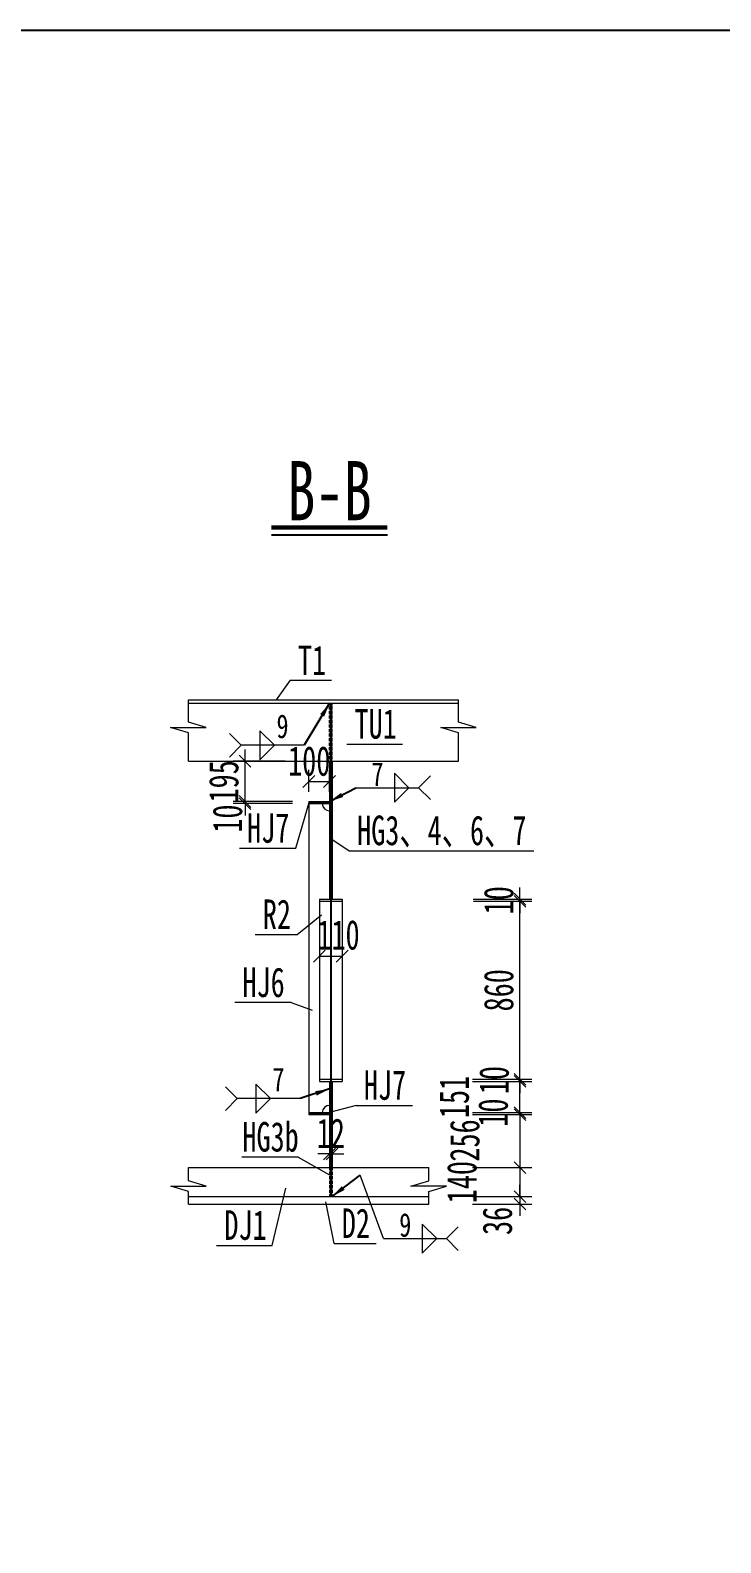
# Model space of a CAD drawing. Header units: millimetres. Extents: x -89049 to 410567, y -307459 to -100425.
# Drawn here: x 164592 to 167926, y -145943 to -138634 of the extents above; entities that cross this region are included whole.
import ezdxf
from ezdxf.enums import TextEntityAlignment as Align

# ---------------------------------------------------------------- set-up
doc = ezdxf.new("R2010")
doc.units = ezdxf.units.MM
doc.linetypes.add('DASHED', pattern=[0.75, 0.5, -0.25])
doc.layers.get('Defpoints').update_dxf_attribs({"color": 8})
for name, color, linetype, lineweight in [('Dim', 4, 'Continuous', 15), ('文字', 7, 'Continuous', 15), ('标注线及字体', 2, 'Continuous', 15), ('细实线', 4, 'Continuous', 15), ('虚线', 7, 'DASHED', 13), ('钢板细线', 6, 'Continuous', 15)]:
    doc.layers.add(name, color=color, linetype=linetype, lineweight=lineweight)
doc.layers.add('Text', color=4, linetype='Continuous')
doc.styles.add('111', font='', dxfattribs={"width": 0.7})
doc.styles.add('BM_Dim', font='', dxfattribs={"width": 0.85})
doc.styles.add('SMEDI', font='', dxfattribs={"width": 0.75})
doc.styles.get("Standard").update_dxf_attribs({"font": ''})
doc.styles.get('111').set_extended_font_data('仿宋_GB2312')
doc.styles.get('BM_Dim').set_extended_font_data('仿宋_GB2312')
doc.styles.get('SMEDI').set_extended_font_data('仿宋_GB2312')
doc.styles.get('Standard').set_extended_font_data('仿宋_GB2312')
doc.dimstyles.new('200', dxfattribs={"dimscale": 0, "dimtxt": 2.5, "dimasz": 1, "dimexe": 1, "dimexo": 1, "dimgap": 0.6, "dimtad": 1, "dimdec": 0, "dimdsep": 46, "dimtxsty": '111', "dimblk": 'OBLIQUE', "dimcen": 0, "dimclrd": 4, "dimclre": 4, "dimclrt": 4, "dimadec": 1, "dimazin": 2, "dimtfac": 1, "dimtdec": 0, "dimtix": 1, "dimtmove": 2, "dimatfit": 3, "dimfxl": 4, "dimfxlon": 1, "dimtolj": 1, "dimlwd": -1, "dimlwe": -1, "dimarcsym": 0})
doc.dimstyles.new('MSteel_1.0_1.0', dxfattribs={"dimtxt": 3, "dimasz": 1.2, "dimexe": 1, "dimexo": 1, "dimgap": 1, "dimtad": 3, "dimtoh": 1, "dimdec": 0, "dimzin": 0, "dimdsep": 46, "dimtxsty": 'Standard', "dimblk": 'ARCHTICK', "dimcen": 0.09, "dimclrd": 3, "dimclre": 3, "dimadec": 0, "dimazin": 0, "dimtfac": 1, "dimtdec": 4, "dimtofl": 0, "dimtmove": 0, "dimatfit": 3, "dimfxl": 1, "dimtolj": 1, "dimtzin": 0, "dimarcsym": 0})

# ---------------------------------------------------------------- blocks, each defined once
blk = doc.blocks.new('_Oblique')
at = {"color": 0, "linetype": 'ByBlock', "lineweight": -2}
blk.add_line((-0.5, -0.5), (0.5, 0.5), dxfattribs=at)
blk = doc.blocks.new('*D1389')
at = {"layer": 'Defpoints', "color": 0, "transparency": 16777216}
for p in [(166037.1, -142264.4), (165937.1, -142371.1), (166037.1, -142371.1)]:
    blk.add_point(p, dxfattribs=at)
at = {"layer": '细实线', "color": 4, "transparency": 16777216}
for p, q in [((165937.1, -142314), (165937.1, -142207.3)), ((166037.1, -142314), (166037.1, -142207.3)), ((165937.1, -142264.4), (166037.1, -142264.4))]:
    blk.add_line(p, q, dxfattribs=at)
at = {"layer": '细实线', "color": 4, "transparency": 16777216, "xscale": 57.14285714285715, "yscale": 57.14285714285715, "zscale": 57.14285714285715, "rotation": 180}
blk.add_blockref('_Oblique', (165937.1, -142264.4), dxfattribs=at)
at = {"layer": '细实线', "color": 4, "transparency": 16777216, "xscale": 57.14285714285715, "yscale": 57.14285714285715, "zscale": 57.14285714285715}
blk.add_blockref('_Oblique', (166037.1, -142264.4), dxfattribs=at)
at = {"layer": '细实线', "color": 4, "transparency": 16777216, "insert": (165939.1, -142166.1), "char_height": 142.86, "attachment_point": 5, "style": '111'}
blk.add_mtext('\\A1;100', dxfattribs=at)
blk = doc.blocks.new('*D1390')
at = {"layer": 'Defpoints', "color": 0, "transparency": 16777216}
for p in [(166645.3, -143874.1), (166764, -143864.1), (166956.5, -143874.1)]:
    blk.add_point(p, dxfattribs=at)
at = {"layer": '细实线', "color": 4, "transparency": 16777216}
for p, q in [((166956.5, -143864.1), (166956.5, -143807)), ((166727.9, -143874.1), (167013.6, -143874.1)), ((166821.1, -143864.1), (167013.6, -143864.1)), ((166956.5, -143864.1), (166956.5, -143874.1)), ((166956.5, -143874.1), (166956.5, -143931.2))]:
    blk.add_line(p, q, dxfattribs=at)
at = {"layer": '细实线', "color": 4, "transparency": 16777216, "xscale": 57.14285714285715, "yscale": 57.14285714285715, "zscale": 57.14285714285715}
for p, rotation in [((166956.5, -143864.1), 270), ((166956.5, -143874.1), 90)]:
    blk.add_blockref('_Oblique', p, dxfattribs=dict(at, rotation=rotation))
at = {"layer": '细实线', "color": 4, "transparency": 16777216, "insert": (166827.3, -143864.1), "char_height": 142.86, "attachment_point": 5, "rotation": 90, "style": '111'}
blk.add_mtext('\\A1;10', dxfattribs=at)
blk = doc.blocks.new('*D1391')
at = {"layer": 'Defpoints', "color": 0, "transparency": 16777216}
for p in [(166645.3, -143874.1), (166668.3, -144130.1), (166956.5, -144130.1)]:
    blk.add_point(p, dxfattribs=at)
at = {"layer": '细实线', "color": 4, "transparency": 16777216}
for p, q in [((166727.9, -143874.1), (167013.6, -143874.1)), ((166956.5, -143874.1), (166956.5, -144130.1)), ((166727.9, -144130.1), (167013.6, -144130.1))]:
    blk.add_line(p, q, dxfattribs=at)
at = {"layer": '细实线', "color": 4, "transparency": 16777216, "xscale": 57.14285714285715, "yscale": 57.14285714285715, "zscale": 57.14285714285715}
for p, rotation in [((166956.5, -143874.1), 90), ((166956.5, -144130.1), 270)]:
    blk.add_blockref('_Oblique', p, dxfattribs=dict(at, rotation=rotation))
at = {"layer": '细实线', "color": 4, "transparency": 16777216, "insert": (166690.2, -143998.9), "char_height": 142.86, "attachment_point": 5, "rotation": 90, "style": '111'}
blk.add_mtext('\\A1;256', dxfattribs=at)
blk = doc.blocks.new('*D1392')
at = {"layer": 'Defpoints', "color": 0, "transparency": 16777216}
for p in [(166668.3, -144130.1), (166798.7, -144270.1), (166956.5, -144270.1)]:
    blk.add_point(p, dxfattribs=at)
at = {"layer": '细实线', "color": 4, "transparency": 16777216}
for p, q in [((166727.9, -144130.1), (167013.6, -144130.1)), ((166956.5, -144130.1), (166956.5, -144270.1)), ((166855.9, -144270.1), (167013.6, -144270.1))]:
    blk.add_line(p, q, dxfattribs=at)
at = {"layer": '细实线', "color": 4, "transparency": 16777216, "xscale": 57.14285714285715, "yscale": 57.14285714285715, "zscale": 57.14285714285715}
for p, rotation in [((166956.5, -144130.1), 90), ((166956.5, -144270.1), 270)]:
    blk.add_blockref('_Oblique', p, dxfattribs=dict(at, rotation=rotation))
at = {"layer": '细实线', "color": 4, "transparency": 16777216, "insert": (166676.5, -144200.1), "char_height": 142.86, "attachment_point": 5, "rotation": 90, "style": '111'}
blk.add_mtext('\\A1;140', dxfattribs=at)
blk = doc.blocks.new('*D1393')
at = {"layer": 'Defpoints', "color": 0, "transparency": 16777216}
for p in [(166668.3, -144270.1), (166670.2, -144306.1), (166956.5, -144306.1)]:
    blk.add_point(p, dxfattribs=at)
at = {"layer": '细实线', "color": 4, "transparency": 16777216}
for p, q in [((166727.9, -144270.1), (167013.6, -144270.1)), ((166956.5, -144270.1), (166956.5, -144213)), ((166956.5, -144270.1), (166956.5, -144306.1)), ((166727.9, -144306.1), (167013.6, -144306.1)), ((166956.5, -144306.1), (166956.5, -144363.2))]:
    blk.add_line(p, q, dxfattribs=at)
at = {"layer": '细实线', "color": 4, "transparency": 16777216, "xscale": 57.14285714285715, "yscale": 57.14285714285715, "zscale": 57.14285714285715}
for p, rotation in [((166956.5, -144270.1), 270), ((166956.5, -144306.1), 90)]:
    blk.add_blockref('_Oblique', p, dxfattribs=dict(at, rotation=rotation))
at = {"layer": '细实线', "color": 4, "transparency": 16777216, "insert": (166847.8, -144387.4), "char_height": 142.86, "attachment_point": 5, "rotation": 90, "style": '111'}
blk.add_mtext('\\A1;36', dxfattribs=at)
blk = doc.blocks.new('*D1394')
at = {"layer": 'Defpoints', "color": 0, "transparency": 16777216}
for p in [(165937.1, -142361.1), (165629.1, -142371.1), (165937.1, -142371.1)]:
    blk.add_point(p, dxfattribs=at)
at = {"layer": '细实线', "color": 4, "transparency": 16777216}
for p, q in [((165857.7, -142361.1), (165572, -142361.1)), ((165629.1, -142361.1), (165629.1, -142304)), ((165629.1, -142361.1), (165629.1, -142371.1)), ((165857.7, -142371.1), (165572, -142371.1)), ((165629.1, -142371.1), (165629.1, -142428.2))]:
    blk.add_line(p, q, dxfattribs=at)
at = {"layer": '细实线', "color": 4, "transparency": 16777216, "xscale": 57.14285714285715, "yscale": 57.14285714285715, "zscale": 57.14285714285715}
for p, rotation in [((165629.1, -142361.1), 270), ((165629.1, -142371.1), 90)]:
    blk.add_blockref('_Oblique', p, dxfattribs=dict(at, rotation=rotation))
at = {"layer": '细实线', "color": 4, "transparency": 16777216, "insert": (165544.9, -142443.4), "char_height": 142.86, "attachment_point": 5, "rotation": 90, "style": '111'}
blk.add_mtext('\\A1;10', dxfattribs=at)
blk = doc.blocks.new('*D1395')
at = {"layer": 'Defpoints', "color": 0, "transparency": 16777216}
for p in [(165629.1, -142166.1), (165880.2, -142166.1), (165937.1, -142361.1)]:
    blk.add_point(p, dxfattribs=at)
at = {"layer": '细实线', "color": 4, "transparency": 16777216}
for p, q in [((165629.1, -142166.1), (165629.1, -142109)), ((165823.1, -142166.1), (165572, -142166.1)), ((165629.1, -142361.1), (165629.1, -142166.1)), ((165857.7, -142361.1), (165572, -142361.1)), ((165629.1, -142361.1), (165629.1, -142418.2))]:
    blk.add_line(p, q, dxfattribs=at)
at = {"layer": '细实线', "color": 4, "transparency": 16777216, "xscale": 57.14285714285715, "yscale": 57.14285714285715, "zscale": 57.14285714285715}
for p, rotation in [((165629.1, -142166.1), 270), ((165629.1, -142361.1), 90)]:
    blk.add_blockref('_Oblique', p, dxfattribs=dict(at, rotation=rotation))
at = {"layer": '细实线', "color": 4, "transparency": 16777216, "insert": (165526.9, -142263.6), "char_height": 142.86, "attachment_point": 5, "rotation": 90, "style": '111'}
blk.add_mtext('\\A1;195', dxfattribs=at)
blk = doc.blocks.new('*D1396')
at = {"layer": 'Defpoints', "color": 0, "transparency": 16777216}
for p in [(165988.1, -143060.7), (166098.1, -143060.7), (166098.1, -143108.3)]:
    blk.add_point(p, dxfattribs=at)
at = {"layer": '细实线', "color": 4, "transparency": 16777216}
for p, q in [((165988.1, -143108.3), (165988.1, -143165.4)), ((165988.1, -143108.3), (166098.1, -143108.3)), ((166098.1, -143108.3), (166098.1, -143165.4))]:
    blk.add_line(p, q, dxfattribs=at)
at = {"layer": '细实线', "color": 4, "transparency": 16777216, "xscale": 57.14285714285715, "yscale": 57.14285714285715, "zscale": 57.14285714285715, "rotation": 180}
blk.add_blockref('_Oblique', (165988.1, -143108.3), dxfattribs=at)
at = {"layer": '细实线', "color": 4, "transparency": 16777216, "xscale": 57.14285714285715, "yscale": 57.14285714285715, "zscale": 57.14285714285715}
blk.add_blockref('_Oblique', (166098.1, -143108.3), dxfattribs=at)
at = {"layer": '细实线', "color": 4, "transparency": 16777216, "insert": (166080.3, -143006.1), "char_height": 142.86, "attachment_point": 5, "style": '111'}
blk.add_mtext('\\A1;110', dxfattribs=at)
blk = doc.blocks.new('*D1397')
at = {"layer": 'Defpoints', "color": 0, "transparency": 16777216}
for p in [(166647, -143713.1), (166956.5, -143713.1), (166645.3, -143864.1)]:
    blk.add_point(p, dxfattribs=at)
at = {"layer": '细实线', "color": 4, "transparency": 16777216}
for p, q in [((166727.9, -143713.1), (167013.6, -143713.1)), ((166956.5, -143864.1), (166956.5, -143713.1)), ((166727.9, -143864.1), (167013.6, -143864.1))]:
    blk.add_line(p, q, dxfattribs=at)
at = {"layer": '细实线', "color": 4, "transparency": 16777216, "xscale": 57.14285714285715, "yscale": 57.14285714285715, "zscale": 57.14285714285715}
for p, rotation in [((166956.5, -143713.1), 90), ((166956.5, -143864.1), 270)]:
    blk.add_blockref('_Oblique', p, dxfattribs=dict(at, rotation=rotation))
at = {"layer": '细实线', "color": 4, "transparency": 16777216, "insert": (166639.3, -143788.6), "char_height": 142.86, "attachment_point": 5, "rotation": 90, "style": '111'}
blk.add_mtext('\\A1;151', dxfattribs=at)
blk = doc.blocks.new('*D1398')
at = {"layer": 'Defpoints', "color": 0, "transparency": 16777216}
for p in [(166647, -143713.1), (166647.8, -143703.1), (166956.5, -143713.1)]:
    blk.add_point(p, dxfattribs=at)
at = {"layer": '细实线', "color": 4, "transparency": 16777216}
for p, q in [((166956.5, -143703.1), (166956.5, -143646)), ((166727.9, -143703.1), (167013.6, -143703.1)), ((166727.9, -143713.1), (167013.6, -143713.1)), ((166956.5, -143703.1), (166956.5, -143713.1)), ((166956.5, -143713.1), (166956.5, -143770.2))]:
    blk.add_line(p, q, dxfattribs=at)
at = {"layer": '细实线', "color": 4, "transparency": 16777216, "xscale": 57.14285714285715, "yscale": 57.14285714285715, "zscale": 57.14285714285715}
for p, rotation in [((166956.5, -143703.1), 270), ((166956.5, -143713.1), 90)]:
    blk.add_blockref('_Oblique', p, dxfattribs=dict(at, rotation=rotation))
at = {"layer": '细实线', "color": 4, "transparency": 16777216, "insert": (166832.1, -143707), "char_height": 142.86, "attachment_point": 5, "rotation": 90, "style": '111'}
blk.add_mtext('\\A1;10', dxfattribs=at)
blk = doc.blocks.new('*D1399')
at = {"layer": 'Defpoints', "color": 0, "transparency": 16777216}
for p in [(166675.6, -142843.1), (166956.5, -142843.1), (166651.3, -143703.1)]:
    blk.add_point(p, dxfattribs=at)
at = {"layer": '细实线', "color": 4, "transparency": 16777216}
for p, q in [((166732.7, -142843.1), (167013.6, -142843.1)), ((166956.5, -143703.1), (166956.5, -142843.1)), ((166727.9, -143703.1), (167013.6, -143703.1))]:
    blk.add_line(p, q, dxfattribs=at)
at = {"layer": '细实线', "color": 4, "transparency": 16777216, "xscale": 57.14285714285715, "yscale": 57.14285714285715, "zscale": 57.14285714285715}
for p, rotation in [((166956.5, -142843.1), 90), ((166956.5, -143703.1), 270)]:
    blk.add_blockref('_Oblique', p, dxfattribs=dict(at, rotation=rotation))
at = {"layer": '细实线', "color": 4, "transparency": 16777216, "insert": (166854.2, -143273.1), "char_height": 142.86, "attachment_point": 5, "rotation": 90, "style": '111'}
blk.add_mtext('\\A1;860', dxfattribs=at)
blk = doc.blocks.new('*D1400')
at = {"layer": 'Defpoints', "color": 0, "transparency": 16777216}
for p in [(166673.4, -142833.1), (166675.6, -142843.1), (166956.5, -142833.1)]:
    blk.add_point(p, dxfattribs=at)
at = {"layer": '细实线', "color": 4, "transparency": 16777216}
for p, q in [((166956.5, -142833.1), (166956.5, -142776)), ((166730.5, -142833.1), (167013.6, -142833.1)), ((166732.7, -142843.1), (167013.6, -142843.1)), ((166956.5, -142843.1), (166956.5, -142833.1)), ((166956.5, -142843.1), (166956.5, -142900.2))]:
    blk.add_line(p, q, dxfattribs=at)
at = {"layer": '细实线', "color": 4, "transparency": 16777216, "xscale": 57.14285714285715, "yscale": 57.14285714285715, "zscale": 57.14285714285715}
for p, rotation in [((166956.5, -142833.1), 270), ((166956.5, -142843.1), 90)]:
    blk.add_blockref('_Oblique', p, dxfattribs=dict(at, rotation=rotation))
at = {"layer": '细实线', "color": 4, "transparency": 16777216, "insert": (166854.2, -142838.1), "char_height": 142.86, "attachment_point": 5, "rotation": 90, "style": '111'}
blk.add_mtext('\\A1;10', dxfattribs=at)
blk = doc.blocks.new('_ArchTick')
at = {"color": 0, "linetype": 'ByBlock', "const_width": 0.15}
blk.add_lwpolyline([(-0.5, -0.5), (0.5, 0.5)], dxfattribs=at)
blk = doc.blocks.new('角焊缝1')
at = {"layer": 'Dim'}
blk.add_line((-3101.17, 370.22), (-3106.48, 370.22), dxfattribs=at)
blk.add_lwpolyline([(-3107.48, 369.22), (-3106.48, 370.22), (-3107.48, 371.22)], dxfattribs=at)
blk.add_lwpolyline([(-3104.91, 371.45), (-3104.91, 368.99), (-3103.68, 370.22)], close=True, dxfattribs=at)
blk = doc.blocks.new('角焊缝2')
at = {"layer": 'Dim'}
blk.add_line((-3138.01, 370.22), (-3132.7, 370.22), dxfattribs=at)
blk.add_lwpolyline([(-3134.75, 371.45), (-3134.75, 368.99), (-3133.52, 370.22)], close=True, dxfattribs=at)
blk.add_lwpolyline([(-3131.7, 369.22), (-3132.7, 370.22), (-3131.7, 371.22)], dxfattribs=at)
blk = doc.blocks.new('*D1401')
at = {"layer": 'Defpoints', "color": 0, "transparency": 16777216}
for p in [(166037.1, -144026), (166049.1, -144026), (166049.1, -144064.2)]:
    blk.add_point(p, dxfattribs=at)
at = {"layer": '细实线', "color": 4, "transparency": 16777216}
for p, q in [((166037.1, -144064.2), (165979.9, -144064.2)), ((166037.1, -144064.2), (166037.1, -144121.4)), ((166037.1, -144064.2), (166049.1, -144064.2)), ((166049.1, -144064.2), (166049.1, -144121.4)), ((166049.1, -144064.2), (166106.2, -144064.2))]:
    blk.add_line(p, q, dxfattribs=at)
at = {"layer": '细实线', "color": 4, "transparency": 16777216, "xscale": 57.14285714285715, "yscale": 57.14285714285715, "zscale": 57.14285714285715}
blk.add_blockref('_Oblique', (166037.1, -144064.2), dxfattribs=at)
at = {"layer": '细实线', "color": 4, "transparency": 16777216, "xscale": 57.14285714285715, "yscale": 57.14285714285715, "zscale": 57.14285714285715, "rotation": 180}
blk.add_blockref('_Oblique', (166049.1, -144064.2), dxfattribs=at)
at = {"layer": '细实线', "color": 4, "transparency": 16777216, "insert": (166043.1, -143963.6), "char_height": 142.86, "attachment_point": 5, "style": '111'}
blk.add_mtext('\\A1;12', dxfattribs=at)

msp = doc.modelspace()

# ---------------------------------------------------------------- linework, layer by layer
at = {"color": 4}
msp.add_line((165756.7, -141071.6), (166316.9, -141071.6), dxfattribs=at)
at = {"color": 6, "const_width": 20.6}
msp.add_lwpolyline([(165756.7, -141037.3), (166316.9, -141037.3)], dxfattribs=at)
at = {"layer": 'Defpoints'}
for p, q in [((166043.1, -141886.1), (166043.1, -144270.1)), ((165937.1, -142366.1), (166037.1, -142366.1)), ((165937.1, -143869.1), (166037.1, -143869.1))]:
    msp.add_line(p, q, dxfattribs=at)
msp.add_lwpolyline([(146566.6, -138634.1), (168566.6, -138634.1), (168566.6, -153251.3), (146566.6, -153251.3)], close=True, dxfattribs=at)
at = {"layer": 'Dim', "color": 8}
msp.add_line((166298, -144473.1), (166184.5, -144166.1), dxfattribs=at)
at = {"layer": '细实线'}
for p, q in [((165847.7, -141774.7), (165779.1, -141870.1)), ((165847.7, -141774.7), (166047.2, -141774.7)), ((166120, -142083.9), (166388.8, -142083.9)), ((165874, -142587.1), (165939.3, -142366.1)), ((165602.5, -142587.1), (165874, -142587.1)), ((166130.6, -142598.8), (166049.1, -142546.6)), ((166130.6, -142598.8), (167023.2, -142598.8)), ((165881.5, -143004.1), (165997.5, -142907.8)), ((165678.1, -143004.1), (165881.5, -143004.1)), ((165851.8, -143332.9), (165580.3, -143332.9)), ((165851.8, -143332.9), (165952.7, -143369.6)), ((166166.4, -143829.3), (166037.1, -143864.1)), ((166166.4, -143829.3), (166437.3, -143829.3)), ((165885.4, -144079.4), (165614, -144079.4)), ((165885.4, -144079.4), (166037.1, -144164.7)), ((165760.7, -144506), (165826.6, -144229.3)), ((166059.4, -144497.2), (166019.7, -144294.6)), ((165492, -144506), (165760.7, -144506)), ((166059.4, -144497.2), (166262.7, -144497.2))]:
    msp.add_line(p, q, dxfattribs=at)
at = {"layer": '细实线', "color": 4}
for points in [[(165355.9, -142166.1), (165355.9, -142029.6), (165270.1, -142003.9), (165441.6, -142003.9), (165355.9, -141978.2), (165355.9, -141943.9), (165355.9, -141870.1)], [(166659.5, -142166.1), (166659.5, -142029.6), (166573.7, -142003.9), (166745.2, -142003.9), (166659.5, -141978.2), (166659.5, -141943.9), (166659.5, -141870.1)], [(165356.6, -144306.1), (165356.6, -144245.7), (165270.8, -144219.9), (165442.3, -144219.9), (165356.6, -144194.2), (165356.6, -144159.9), (165356.6, -144130.1)], [(166515.8, -144306.1), (166515.8, -144245.7), (166601.5, -144219.9), (166430.1, -144219.9), (166515.8, -144194.2), (166515.8, -144159.9), (166515.8, -144130.1)]]:
    msp.add_lwpolyline(points, dxfattribs=at)
at = {"layer": '虚线', "ltscale": 2}
for p, q in [((166037.1, -142166.1), (166037.1, -141886.1)), ((166049.1, -142166.1), (166049.1, -141886.1)), ((166037.1, -144130.1), (166037.1, -144270.1)), ((166037.1, -144130.1), (166037.1, -144270.1)), ((166049.1, -144130.1), (166049.1, -144270.1)), ((166049.1, -144130.1), (166049.1, -144270.1))]:
    msp.add_line(p, q, dxfattribs=at)
at = {"layer": '钢板细线'}
for p, q in [((165355.9, -141870.1), (166659.5, -141870.1)), ((165355.9, -141886.1), (166659.5, -141886.1)), ((165355.9, -142166.1), (166659.5, -142166.1)), ((166037.1, -142166.1), (166037.1, -142833.1)), ((166049.1, -142166.1), (166049.1, -142833.1)), ((165937.1, -142361.1), (166037.1, -142361.1)), ((165937.1, -142361.1), (165937.1, -142371.1)), ((165937.1, -142371.1), (166037.1, -142371.1)), ((165937.1, -142371.1), (165937.1, -143864.1)), ((165988.1, -142833.1), (166098.1, -142833.1)), ((165988.1, -142833.1), (165988.1, -143713.1)), ((165988.1, -142843.1), (166098.1, -142843.1)), ((166098.1, -142833.1), (166098.1, -143713.1)), ((165988.1, -143703.1), (166098.1, -143703.1)), ((165988.1, -143713.1), (166098.1, -143713.1)), ((166037.1, -143713.1), (166037.1, -144130.1)), ((166049.1, -143713.1), (166049.1, -144130.1)), ((165937.1, -143864.1), (166037.1, -143864.1)), ((165937.1, -143864.1), (165937.1, -143874.1)), ((165937.1, -143874.1), (166037.1, -143874.1)), ((165356.6, -144130.1), (166515.8, -144130.1)), ((165356.6, -144270.1), (166515.8, -144270.1)), ((165356.6, -144306.1), (166515.8, -144306.1))]:
    msp.add_line(p, q, dxfattribs=at)
for centre, start, end in [((166037.1, -142371.1), 180, 270), ((166037.1, -143864.1), 90, 180)]:
    msp.add_arc(centre, 35, start, end, dxfattribs=at)

# ---------------------------------------------------------------- block references
at = {"layer": '细实线', "color": 8, "xscale": 57.1428571428572, "yscale": 57.1428571428572, "zscale": 57.1428571428572}
for name, p in [('角焊缝1', (343124.4, -163244.9)), ('角焊缝2', (345478.7, -163450)), ('角焊缝1', (343104.6, -164951.7)), ('角焊缝2', (345612.8, -165628.7))]:
    msp.add_blockref(name, p, dxfattribs=at)

# ---------------------------------------------------------------- texts
at = {"layer": 'Text', "style": 'SMEDI', "width": 0.75}
for s, p in [('9', (165780.9, -141997.3)), ('7', (166239.3, -142228.3)), ('7', (165761.1, -143704.1)), ('9', (166373.4, -144406.9))]:
    msp.add_text(s, height=114.3, dxfattribs=at).set_placement(p, align=Align.MIDDLE_LEFT)
at = {"layer": '文字', "style": 'BM_Dim', "width": 0.7}
for s, p in [('T1', (165952.6, -141793.2)), ('TU1', (166259.6, -142099.8)), ('HJ7', (165741, -142603)), ('HG3、4、6、7', (166578.9, -142614.7)), ('R2', (165783, -143020)), ('HJ6', (165718.8, -143348.7)), ('HJ7', (166304.8, -143845.2)), ('HG3b', (165752.4, -144095.3)), ('DJ1', (165631.5, -144521.9)), ('D2', (166164.3, -144513.1))]:
    msp.add_text(s, height=142.86, dxfattribs=at).set_placement(p, align=Align.BOTTOM_CENTER)
at = {"layer": '标注线及字体', "style": '111', "width": 0.7}
msp.add_text('B-B', height=285.71, dxfattribs=at).set_placement((166036.8, -140859), align=Align.MIDDLE)

# ---------------------------------------------------------------- dimensions: what is measured, and where the dimension line sits
at = {"layer": '细实线'}
for base, p1, p2, picture, middle in [((166037.1, -142264.4), (165937.1, -142371.1), (166037.1, -142371.1), '*D1389', (165939.1, -142166.1)), ((166098.1, -143108.3), (165988.1, -143060.7), (166098.1, -143060.7), '*D1396', (166080.3, -143006.1))]:
    dim = msp.add_linear_dim(base=base, p1=p1, p2=p2, dimstyle='200', override={"dimscale": 57.142857, "dimblk": 'Oblique'}, dxfattribs=at)
    dim.commit()
    dim.dimension.update_dxf_attribs({"geometry": picture, "text_midpoint": middle, "dimtype": 160})
for base, p1, p2, picture, middle in [((165629.1, -142166.1), (165937.1, -142361.1), (165880.2, -142166.1), '*D1395', (165526.9, -142263.6)), ((166956.5, -142833.1), (166675.6, -142843.1), (166673.4, -142833.1), '*D1400', (166854.2, -142838.1)), ((166956.5, -142843.1), (166651.3, -143703.1), (166675.6, -142843.1), '*D1399', (166854.2, -143273.1))]:
    dim = msp.add_linear_dim(base=base, p1=p1, p2=p2, angle=90, dimstyle='200', override={"dimscale": 57.142857, "dimblk": 'Oblique'}, dxfattribs=at)
    dim.commit()
    dim.dimension.update_dxf_attribs({"geometry": picture, "text_midpoint": middle})
for base, p1, p2, picture, middle in [((165629.1, -142371.1), (165937.1, -142361.1), (165937.1, -142371.1), '*D1394', (165544.9, -142443.4)), ((166956.5, -143713.1), (166647.8, -143703.1), (166647, -143713.1), '*D1398', (166832.1, -143707)), ((166956.5, -143713.1), (166645.3, -143864.1), (166647, -143713.1), '*D1397', (166639.3, -143788.6)), ((166956.5, -143874.1), (166764, -143864.1), (166645.3, -143874.1), '*D1390', (166827.3, -143864.1)), ((166956.5, -144130.1), (166645.3, -143874.1), (166668.3, -144130.1), '*D1391', (166690.2, -143998.9)), ((166956.5, -144270.1), (166668.3, -144130.1), (166798.7, -144270.1), '*D1392', (166676.5, -144200.1)), ((166956.5, -144306.1), (166668.3, -144270.1), (166670.2, -144306.1), '*D1393', (166847.8, -144387.4))]:
    dim = msp.add_linear_dim(base=base, p1=p1, p2=p2, angle=90, dimstyle='200', override={"dimscale": 57.142857, "dimblk": 'Oblique'}, dxfattribs=at)
    dim.commit()
    dim.dimension.update_dxf_attribs({"geometry": picture, "text_midpoint": middle, "dimtype": 160})
dim = msp.add_linear_dim(base=(166049.1, -144064.2), p1=(166037.1, -144026), p2=(166049.1, -144026), dimstyle='200', override={"dimscale": 57.142857, "dimblk": 'Oblique'}, dxfattribs=at)
dim.commit()
dim.dimension.update_dxf_attribs({"geometry": '*D1401', "text_midpoint": (166043.1, -143963.6)})

# ---------------------------------------------------------------- leaders
at = {"layer": 'Dim'}
for points in [[(166037.1, -141886.1), (165914.4, -142089.3)], [(166037.1, -142361.1), (166163.9, -142294.4)], [(166037.1, -143750.1), (165894.6, -143796.1)], [(166049.1, -144270.1), (166184.5, -144166.1)]]:
    msp.add_leader(points, dimstyle='MSteel_1.0_1.0', override={"dimscale": 57.142857, "dimclrd": 256}, dxfattribs=at)

doc.saveas('drawing.dxf')
